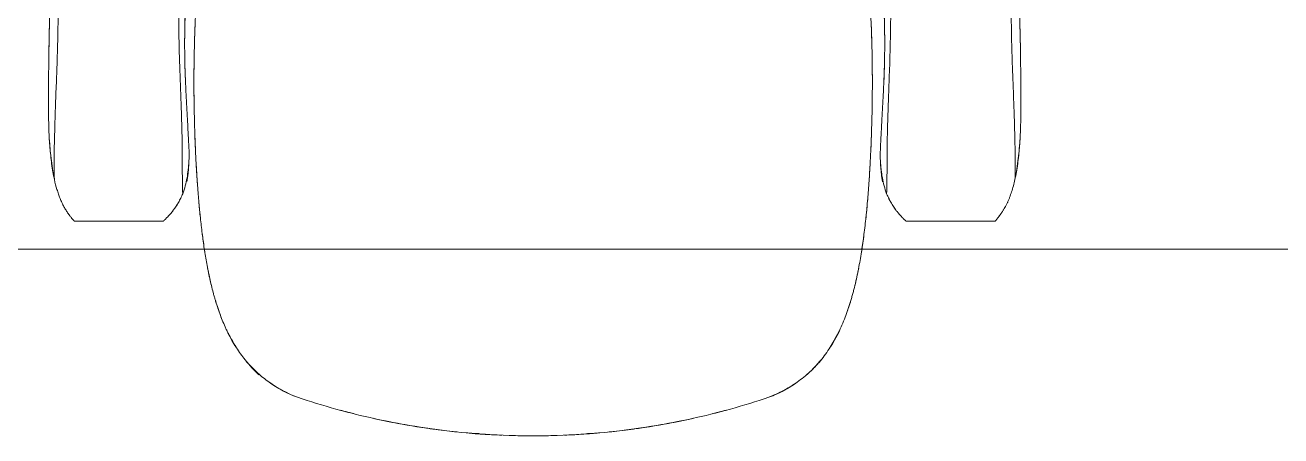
# Model space of a CAD drawing. Header units: inches. Extents: x -1106 to 1409, y -1111 to 918.
# Drawn here: x 270.24 to 304.23, y 509.27 to 520.39 of the extents above; entities that cross this region are included whole.
import ezdxf

# ---------------------------------------------------------------- set-up
doc = ezdxf.new("R2010")
doc.units = ezdxf.units.IN
doc.header["$MEASUREMENT"] = 0
doc.layers.add('A-GENM', color=13, linetype='Continuous', lineweight=9)
doc.layers.add('I-FURN', color=30, linetype='Continuous', lineweight=9)

# ---------------------------------------------------------------- blocks, each defined once
blk = doc.blocks.new('Generic Model Adjustable Table - Default-2830939-7TH FLOOR TELECOM UNDERFLOOR ROUTING PLAN')
at = {"layer": 'A-GENM', "color": 53}
blk.add_line((35.5, -12), (-35.5, -12), dxfattribs=at)
blk = doc.blocks.new('HermanMiller_Seating_Aeron_WorkChair - Aeron Work Chair-V79-7TH FLOOR TELECOM UNDERFLOOR ROUTING PLAN')
at = {"layer": 'I-FURN'}
for p, q in [((-12.462, -5.491), (-10.051, -5.491)), ((10.049, -5.491), (12.461, -5.491)), ((-1.605, -11.245), (-1.515, -11.245)), ((1.433, -11.245), (1.522, -11.245))]:
    blk.add_line(p, q, dxfattribs=at)
for points, knots in [([(-9.538, 3.879), (-9.556, 3.651), (-9.587, 3.194), (-9.607, 2.625), (-9.618, 2.178), (-9.623, 1.846), (-9.628, 1.525), (-9.631, 1.204), (-9.635, 0.878), (-9.638, 0.44), (-9.637, -0.123), (-9.627, -0.67), (-9.615, -1.111), (-9.603, -1.442), (-9.591, -1.781), (-9.578, -2.118), (-9.567, -2.453), (-9.558, -2.73), (-9.552, -2.952), (-9.547, -3.12), (-9.543, -3.284), (-9.54, -3.445), (-9.539, -3.607), (-9.539, -3.776), (-9.54, -3.946), (-9.539, -4.169), (-9.535, -4.44), (-9.53, -4.648), (-9.527, -4.75)], [0, 0, 0, 0, 0.076923, 0.153846, 0.192308, 0.230769, 0.269231, 0.307692, 0.346154, 0.384615, 0.461538, 0.538462, 0.576923, 0.615385, 0.653846, 0.692308, 0.730769, 0.769231, 0.788462, 0.807692, 0.826923, 0.846154, 0.865385, 0.884615, 0.903846, 0.923077, 0.961538, 1, 1, 1, 1]), ([(-9.527, -4.75), (-9.501, -4.681), (-9.455, -4.539), (-9.408, -4.323), (-9.382, -4.143), (-9.37, -4.019), (-9.364, -3.948), (-9.36, -3.895), (-9.357, -3.842), (-9.355, -3.77), (-9.354, -3.643), (-9.36, -3.46), (-9.371, -3.281), (-9.378, -3.158), (-9.382, -3.088), (-9.384, -3.036), (-9.386, -2.984), (-9.389, -2.913), (-9.396, -2.788), (-9.406, -2.605), (-9.419, -2.384), (-9.43, -2.165), (-9.441, -1.949), (-9.455, -1.659), (-9.469, -1.298), (-9.475, -0.874), (-9.475, -0.452), (-9.468, -0.097), (-9.46, 0.186), (-9.455, 0.397), (-9.449, 0.603), (-9.442, 0.804), (-9.435, 1.007), (-9.429, 1.216), (-9.422, 1.437), (-9.415, 1.665), (-9.41, 1.857), (-9.407, 2.01), (-9.406, 2.123), (-9.406, 2.235), (-9.405, 2.383), (-9.406, 2.566), (-9.41, 2.784), (-9.42, 3.003), (-9.438, 3.225), (-9.471, 3.518), (-9.507, 3.736), (-9.538, 3.879)], [0, 0, 0, 0, 0.025, 0.05, 0.075, 0.0875, 0.09375, 0.1, 0.10625, 0.1125, 0.125, 0.15, 0.175, 0.1875, 0.19375, 0.2, 0.20625, 0.2125, 0.225, 0.25, 0.275, 0.3, 0.325, 0.35, 0.4, 0.45, 0.5, 0.55, 0.575, 0.6, 0.625, 0.65, 0.675, 0.7, 0.725, 0.75, 0.775, 0.7875, 0.8, 0.8125, 0.825, 0.85, 0.875, 0.9, 0.925, 0.95, 1, 1, 1, 1]), ([(9.538, 3.879), (9.508, 3.736), (9.471, 3.52), (9.439, 3.229), (9.421, 3.01), (9.41, 2.793), (9.406, 2.577), (9.405, 2.396), (9.406, 2.25), (9.406, 2.14), (9.407, 2.029), (9.409, 1.88), (9.414, 1.694), (9.421, 1.47), (9.428, 1.249), (9.434, 1.029), (9.444, 0.738), (9.455, 0.378), (9.467, -0.028), (9.475, -0.436), (9.475, -0.879), (9.469, -1.318), (9.455, -1.67), (9.441, -1.952), (9.431, -2.163), (9.419, -2.379), (9.406, -2.598), (9.396, -2.778), (9.39, -2.903), (9.387, -2.973), (9.384, -3.025), (9.382, -3.077), (9.378, -3.147), (9.371, -3.271), (9.36, -3.452), (9.354, -3.636), (9.355, -3.765), (9.357, -3.837), (9.36, -3.89), (9.364, -3.944), (9.369, -4.015), (9.382, -4.14), (9.408, -4.321), (9.455, -4.538), (9.501, -4.68), (9.527, -4.75)], [0, 0, 0, 0, 0.05, 0.075, 0.1, 0.125, 0.15, 0.175, 0.1875, 0.2, 0.2125, 0.225, 0.25, 0.275, 0.3, 0.325, 0.35, 0.4, 0.45, 0.5, 0.55, 0.6, 0.65, 0.675, 0.7, 0.725, 0.75, 0.775, 0.7875, 0.79375, 0.8, 0.80625, 0.8125, 0.825, 0.85, 0.875, 0.8875, 0.89375, 0.9, 0.90625, 0.9125, 0.925, 0.95, 0.975, 1, 1, 1, 1]), ([(9.527, -4.75), (9.53, -4.64), (9.533, -4.47), (9.537, -4.236), (9.539, -4.058), (9.54, -3.875), (9.54, -3.689), (9.541, -3.507), (9.542, -3.333), (9.546, -3.162), (9.551, -2.984), (9.556, -2.801), (9.561, -2.62), (9.567, -2.441), (9.576, -2.199), (9.591, -1.776), (9.609, -1.302), (9.623, -0.818), (9.631, -0.455), (9.636, -0.106), (9.638, 0.244), (9.637, 0.592), (9.634, 0.943), (9.631, 1.318), (9.625, 1.697), (9.62, 2.072), (9.611, 2.447), (9.601, 2.804), (9.586, 3.158), (9.565, 3.519), (9.548, 3.759), (9.538, 3.879)], [0, 0, 0, 0, 0.041667, 0.0625, 0.083333, 0.104167, 0.125, 0.145833, 0.166667, 0.1875, 0.208333, 0.229167, 0.25, 0.270833, 0.291667, 0.333333, 0.416667, 0.458333, 0.5, 0.541667, 0.583333, 0.625, 0.666667, 0.708333, 0.75, 0.791667, 0.833333, 0.875, 0.916667, 0.958333, 1, 1, 1, 1]), ([(-8.746, 3.343), (-8.763, 3.281), (-8.799, 3.146), (-8.85, 2.936), (-8.898, 2.714), (-8.954, 2.407), (-9.014, 2.012), (-9.071, 1.547), (-9.131, 0.918), (-9.175, 0.24), (-9.199, -0.314), (-9.208, -0.629), (-9.216, -0.949), (-9.222, -1.358), (-9.224, -1.851), (-9.219, -2.344), (-9.209, -2.836), (-9.196, -3.234), (-9.183, -3.551), (-9.171, -3.792), (-9.158, -4.038), (-9.143, -4.283), (-9.126, -4.528), (-9.102, -4.836), (-9.071, -5.197), (-9.027, -5.612), (-8.974, -6.034), (-8.924, -6.377), (-8.877, -6.641), (-8.825, -6.903), (-8.769, -7.17), (-8.712, -7.397), (-8.676, -7.523), (-8.638, -7.647), (-8.589, -7.803), (-8.505, -8.052), (-8.421, -8.269), (-8.336, -8.446), (-8.278, -8.564), (-8.169, -8.767), (-7.995, -9.049), (-7.748, -9.365), (-7.464, -9.644), (-7.044, -9.973), (-6.682, -10.163), (-6.42, -10.261)], [0.1856373, 0.1856373, 0.1856373, 0.1856373, 0.1973684, 0.2105263, 0.2236842, 0.2368421, 0.2631579, 0.2894737, 0.3157895, 0.3684211, 0.3947368, 0.4078947, 0.4210526, 0.4473684, 0.4736842, 0.5, 0.5263158, 0.5526316, 0.5657895, 0.5789474, 0.5921053, 0.6052632, 0.6184211, 0.6315789, 0.6546053, 0.6776316, 0.7006579, 0.7236842, 0.7351974, 0.7467105, 0.7697368, 0.78125, 0.7870066, 0.7927632, 0.8042763, 0.8157895, 0.8388158, 0.8445724, 0.8503289, 0.8618421, 0.8848684, 0.9078947, 0.9309211, 0.9539474, 1, 1, 1, 1]), ([(6.337, -10.261), (6.637, -10.149), (7.044, -9.924), (7.508, -9.531), (7.814, -9.19), (8.025, -8.873), (8.172, -8.61), (8.273, -8.409), (8.364, -8.202), (8.444, -7.99), (8.515, -7.776), (8.571, -7.599), (8.612, -7.456), (8.651, -7.309), (8.696, -7.122), (8.744, -6.894), (8.788, -6.669), (8.829, -6.444), (8.878, -6.133), (8.92, -5.812), (8.957, -5.494), (8.981, -5.256), (9.004, -5.017), (9.024, -4.774), (9.043, -4.528), (9.06, -4.283), (9.075, -4.038), (9.088, -3.792), (9.1, -3.551), (9.113, -3.234), (9.126, -2.836), (9.137, -2.344), (9.141, -1.851), (9.14, -1.358), (9.132, -0.867), (9.119, -0.393), (9.099, 0.081), (9.07, 0.579), (9.033, 1.075), (8.988, 1.547), (8.931, 2.012), (8.871, 2.407), (8.815, 2.714), (8.767, 2.936), (8.716, 3.146), (8.681, 3.281), (8.663, 3.343)], [0, 0, 0, 0, 0.0526316, 0.0789474, 0.1052632, 0.1315789, 0.1447368, 0.1578947, 0.1710526, 0.1842105, 0.1973684, 0.2105263, 0.2171053, 0.2236842, 0.2368421, 0.25, 0.2631579, 0.2763158, 0.2894737, 0.3157895, 0.3289474, 0.3421053, 0.3552632, 0.3684211, 0.3815789, 0.3947368, 0.4078947, 0.4210526, 0.4342105, 0.4473684, 0.4736842, 0.5, 0.5263158, 0.5526316, 0.5789474, 0.6052632, 0.6315789, 0.6578947, 0.6842105, 0.7105263, 0.7368421, 0.7631579, 0.7763158, 0.7894737, 0.8026316, 0.8143627, 0.8143627, 0.8143627, 0.8143627]), ([(-12.921, 2.196), (-12.953, 2.017), (-13.007, 1.655), (-13.066, 1.103), (-13.105, 0.556), (-13.131, 0.008), (-13.144, -0.541), (-13.15, -0.997), (-13.155, -1.371), (-13.159, -1.655), (-13.161, -1.936), (-13.16, -2.208), (-13.159, -2.48), (-13.157, -2.755), (-13.152, -3.023), (-13.139, -3.274), (-13.118, -3.519), (-13.09, -3.784), (-13.052, -4.065), (-13.019, -4.265), (-13.001, -4.368)], [0, 0, 0, 0, 0.083333, 0.166667, 0.25, 0.333333, 0.416667, 0.5, 0.541667, 0.583333, 0.625, 0.666667, 0.708333, 0.75, 0.791667, 0.833333, 0.875, 0.916667, 0.958333, 1, 1, 1, 1]), ([(-13.001, -4.368), (-13.003, -4.259), (-13.007, -4.042), (-13.007, -3.714), (-13.002, -3.381), (-12.994, -3.116), (-12.988, -2.903), (-12.984, -2.738), (-12.978, -2.573), (-12.971, -2.354), (-12.961, -2.078), (-12.948, -1.747), (-12.935, -1.416), (-12.923, -1.086), (-12.914, -0.777), (-12.906, -0.47), (-12.902, -0.156), (-12.899, 0.161), (-12.899, 0.491), (-12.901, 0.772), (-12.903, 1.006), (-12.905, 1.187), (-12.908, 1.368), (-12.911, 1.602), (-12.915, 1.881), (-12.919, 2.093), (-12.921, 2.196)], [0, 0, 0, 0, 0.05, 0.1, 0.15, 0.2, 0.225, 0.25, 0.275, 0.3, 0.35, 0.4, 0.45, 0.5, 0.55, 0.6, 0.65, 0.7, 0.75, 0.8, 0.825, 0.85, 0.875, 0.9, 0.95, 1, 1, 1, 1]), ([(12.921, 2.196), (12.917, 1.985), (12.912, 1.674), (12.906, 1.282), (12.903, 0.992), (12.9, 0.701), (12.899, 0.313), (12.901, -0.186), (12.913, -0.784), (12.933, -1.38), (12.953, -1.874), (12.968, -2.275), (12.978, -2.55), (12.986, -2.803), (12.992, -3.035), (12.998, -3.25), (13.003, -3.471), (13.006, -3.7), (13.007, -4), (13.004, -4.222), (13.001, -4.368)], [0, 0, 0, 0, 0.090909, 0.136364, 0.181818, 0.227273, 0.272727, 0.363636, 0.454545, 0.545455, 0.636364, 0.681818, 0.727273, 0.761364, 0.795455, 0.829545, 0.863636, 0.897727, 0.931818, 1, 1, 1, 1]), ([(13.001, -4.368), (13.019, -4.267), (13.052, -4.071), (13.09, -3.791), (13.118, -3.525), (13.139, -3.278), (13.152, -3.022), (13.157, -2.744), (13.159, -2.46), (13.16, -2.183), (13.161, -1.912), (13.158, -1.542), (13.151, -1.079), (13.145, -0.567), (13.133, -0.055), (13.107, 0.511), (13.068, 1.086), (13.008, 1.647), (12.953, 2.016), (12.921, 2.196)], [0, 0, 0, 0, 0.041667, 0.083333, 0.125, 0.166667, 0.208333, 0.25, 0.291667, 0.333333, 0.375, 0.416667, 0.5, 0.583333, 0.666667, 0.75, 0.833333, 0.916667, 1, 1, 1, 1]), ([(-9.462, 0.114), (-9.463, 0.065), (-9.466, -0.076), (-9.471, -0.311), (-9.474, -0.52), (-9.475, -0.636), (-9.475, -0.661)], [0.45706191, 0.45706191, 0.45706191, 0.45706191, 0.47222222, 0.5, 0.52777778, 0.53525144, 0.53525144, 0.53525144, 0.53525144]), ([(9.475, -0.662), (9.475, -0.546), (9.472, -0.336), (9.466, -0.072), (9.463, 0.073), (9.462, 0.126)], [0.46461002, 0.46461002, 0.46461002, 0.46461002, 0.5, 0.52777778, 0.54415199, 0.54415199, 0.54415199, 0.54415199]), ([(-13.151, -1.09), (-13.151, -1.038), (-13.149, -0.829), (-13.144, -0.546), (-13.138, -0.315), (-13.136, -0.241)], [0.43330374, 0.43330374, 0.43330374, 0.43330374, 0.45, 0.5, 0.52389286, 0.52389286, 0.52389286, 0.52389286]), ([(-9.209, -0.679), (-9.207, -0.607), (-9.202, -0.445), (-9.197, -0.283), (-9.193, -0.192)], [0.58829582, 0.58829582, 0.58829582, 0.58829582, 0.6, 0.61472524, 0.61472524, 0.61472524, 0.61472524]), ([(-9.193, -0.195), (-9.197, -0.286), (-9.203, -0.448), (-9.207, -0.611), (-9.209, -0.682)], [-0.61486526, -0.61486526, -0.61486526, -0.61486526, -0.6, -0.58844334, -0.58844334, -0.58844334, -0.58844334]), ([(9.11, -0.192), (9.114, -0.283), (9.12, -0.445), (9.124, -0.607), (9.126, -0.679)], [0.38527476, 0.38527476, 0.38527476, 0.38527476, 0.4, 0.41170418, 0.41170418, 0.41170418, 0.41170418]), ([(9.126, -0.682), (9.125, -0.611), (9.12, -0.448), (9.114, -0.286), (9.11, -0.195)], [-0.41155666, -0.41155666, -0.41155666, -0.41155666, -0.4, -0.38513474, -0.38513474, -0.38513474, -0.38513474]), ([(13.137, -0.279), (13.139, -0.341), (13.142, -0.481), (13.147, -0.699), (13.149, -0.906), (13.151, -1.035), (13.151, -1.085)], [0.4802076, 0.4802076, 0.4802076, 0.4802076, 0.5, 0.525, 0.55, 0.56618384, 0.56618384, 0.56618384, 0.56618384]), ([(-9.472, -1.057), (-9.472, -1.079), (-9.47, -1.189), (-9.464, -1.384), (-9.457, -1.585), (-9.452, -1.702), (-9.451, -1.731)], [0.57619998, 0.57619998, 0.57619998, 0.57619998, 0.58333333, 0.61111111, 0.63888889, 0.64837657, 0.64837657, 0.64837657, 0.64837657]), ([(-9.223, -1.633), (-9.223, -1.551), (-9.222, -1.38), (-9.22, -1.21), (-9.219, -1.121)], [0.53696938, 0.53696938, 0.53696938, 0.53696938, 0.55, 0.56440853, 0.56440853, 0.56440853, 0.56440853]), ([(-9.219, -1.123), (-9.22, -1.213), (-9.222, -1.383), (-9.223, -1.554), (-9.223, -1.635)], [-0.56457316, -0.56457316, -0.56457316, -0.56457316, -0.55, -0.53710206, -0.53710206, -0.53710206, -0.53710206]), ([(9.136, -1.121), (9.137, -1.21), (9.139, -1.38), (9.14, -1.551), (9.14, -1.633)], [0.43559147, 0.43559147, 0.43559147, 0.43559147, 0.45, 0.46303062, 0.46303062, 0.46303062, 0.46303062]), ([(9.14, -1.635), (9.14, -1.554), (9.139, -1.383), (9.137, -1.213), (9.136, -1.123)], [-0.46289794, -0.46289794, -0.46289794, -0.46289794, -0.45, -0.43542684, -0.43542684, -0.43542684, -0.43542684]), ([(9.451, -1.739), (9.452, -1.706), (9.457, -1.588), (9.465, -1.366), (9.47, -1.175), (9.472, -1.069)], [0.35086053, 0.35086053, 0.35086053, 0.35086053, 0.36111111, 0.38888889, 0.42246276, 0.42246276, 0.42246276, 0.42246276]), ([(-13.156, -2.751), (-13.156, -2.697), (-13.158, -2.56), (-13.16, -2.378), (-13.161, -2.253), (-13.161, -2.207)], [0.25835943, 0.25835943, 0.25835943, 0.25835943, 0.275, 0.3, 0.3145715, 0.3145715, 0.3145715, 0.3145715]), ([(-9.214, -2.595), (-9.216, -2.506), (-9.219, -2.336), (-9.221, -2.164), (-9.222, -2.082)], [0.48569268, 0.48569268, 0.48569268, 0.48569268, 0.5, 0.5130789, 0.5130789, 0.5130789, 0.5130789]), ([(-9.222, -2.084), (-9.221, -2.167), (-9.219, -2.338), (-9.216, -2.509), (-9.214, -2.597)], [-0.51322238, -0.51322238, -0.51322238, -0.51322238, -0.5, -0.48582772, -0.48582772, -0.48582772, -0.48582772]), ([(9.139, -2.082), (9.138, -2.164), (9.136, -2.336), (9.133, -2.506), (9.131, -2.595)], [0.4869211, 0.4869211, 0.4869211, 0.4869211, 0.5, 0.51430732, 0.51430732, 0.51430732, 0.51430732]), ([(9.131, -2.597), (9.133, -2.509), (9.136, -2.338), (9.138, -2.167), (9.139, -2.084)], [-0.51417228, -0.51417228, -0.51417228, -0.51417228, -0.5, -0.48677762, -0.48677762, -0.48677762, -0.48677762]), ([(13.161, -2.183), (13.161, -2.237), (13.16, -2.37), (13.158, -2.556), (13.157, -2.69), (13.156, -2.741)], [0.68289494, 0.68289494, 0.68289494, 0.68289494, 0.7, 0.725, 0.74056109, 0.74056109, 0.74056109, 0.74056109]), ([(-9.184, -3.532), (-9.188, -3.441), (-9.194, -3.277), (-9.2, -3.112), (-9.202, -3.039)], [0.43512123, 0.43512123, 0.43512123, 0.43512123, 0.45, 0.4618097, 0.4618097, 0.4618097, 0.4618097]), ([(-9.202, -3.041), (-9.2, -3.115), (-9.194, -3.28), (-9.187, -3.444), (-9.183, -3.534)], [-0.4619386, -0.4619386, -0.4619386, -0.4619386, -0.45, -0.43523915, -0.43523915, -0.43523915, -0.43523915]), ([(9.119, -3.039), (9.117, -3.112), (9.111, -3.277), (9.105, -3.441), (9.101, -3.532)], [0.5381903, 0.5381903, 0.5381903, 0.5381903, 0.55, 0.56487877, 0.56487877, 0.56487877, 0.56487877]), ([(9.101, -3.534), (9.105, -3.444), (9.111, -3.28), (9.117, -3.115), (9.119, -3.041)], [-0.56476085, -0.56476085, -0.56476085, -0.56476085, -0.55, -0.5380614, -0.5380614, -0.5380614, -0.5380614]), ([(-13.022, -4.271), (-13.029, -4.236), (-13.048, -4.128), (-13.076, -3.941), (-13.102, -3.716), (-13.119, -3.538), (-13.13, -3.398), (-13.135, -3.329), (-13.137, -3.294)], [0.0878381, 0.0878381, 0.0878381, 0.0878381, 0.1, 0.125, 0.15, 0.175, 0.1875, 0.2, 0.2, 0.2, 0.2]), ([(13.137, -3.294), (13.135, -3.329), (13.13, -3.398), (13.119, -3.538), (13.102, -3.716), (13.076, -3.941), (13.049, -4.129), (13.029, -4.236), (13.022, -4.271)], [0.8, 0.8, 0.8, 0.8, 0.8125, 0.825, 0.85, 0.875, 0.9, 0.9121483, 0.9121483, 0.9121483, 0.9121483]), ([(-9.363, -3.944), (-9.364, -3.972), (-9.366, -4.011), (-9.37, -4.058), (-9.373, -4.099), (-9.379, -4.17), (-9.391, -4.271), (-9.404, -4.361), (-9.413, -4.41), (-9.415, -4.42)], [0.87975748, 0.87975748, 0.87975748, 0.87975748, 0.88888889, 0.89236111, 0.89583333, 0.90277778, 0.91666667, 0.93055556, 0.93445074, 0.93445074, 0.93445074, 0.93445074]), ([(-9.129, -4.484), (-9.131, -4.458), (-9.138, -4.356), (-9.149, -4.183), (-9.158, -4.036), (-9.162, -3.966)], [0.38322576, 0.38322576, 0.38322576, 0.38322576, 0.3875, 0.4, 0.41139347, 0.41139347, 0.41139347, 0.41139347]), ([(-9.162, -3.969), (-9.158, -4.039), (-9.149, -4.186), (-9.138, -4.359), (-9.131, -4.461), (-9.129, -4.486)], [-0.41152724, -0.41152724, -0.41152724, -0.41152724, -0.4, -0.3875, -0.38334631, -0.38334631, -0.38334631, -0.38334631]), ([(9.079, -3.966), (9.075, -4.036), (9.066, -4.183), (9.055, -4.356), (9.048, -4.458), (9.046, -4.484)], [0.58860653, 0.58860653, 0.58860653, 0.58860653, 0.6, 0.6125, 0.61677424, 0.61677424, 0.61677424, 0.61677424]), ([(9.046, -4.486), (9.048, -4.461), (9.055, -4.359), (9.066, -4.186), (9.075, -4.039), (9.079, -3.968)], [-0.61665369, -0.61665369, -0.61665369, -0.61665369, -0.6125, -0.6, -0.58847276, -0.58847276, -0.58847276, -0.58847276]), ([(9.416, -4.426), (9.413, -4.414), (9.404, -4.363), (9.391, -4.271), (9.379, -4.17), (9.372, -4.089), (9.367, -4.027), (9.364, -3.978), (9.363, -3.949), (9.363, -3.941)], [0.0648224, 0.0648224, 0.0648224, 0.0648224, 0.06944444, 0.08333333, 0.09722222, 0.10416667, 0.11111111, 0.11805556, 0.12056009, 0.12056009, 0.12056009, 0.12056009]), ([(-13.001, -4.368), (-12.979, -4.462), (-12.944, -4.597), (-12.891, -4.758), (-12.848, -4.874), (-12.805, -4.973), (-12.768, -5.047), (-12.741, -5.101), (-12.714, -5.151), (-12.685, -5.199), (-12.656, -5.244), (-12.633, -5.279), (-12.615, -5.306), (-12.595, -5.332), (-12.572, -5.363), (-12.549, -5.39), (-12.533, -5.41), (-12.522, -5.424), (-12.512, -5.437), (-12.498, -5.453), (-12.483, -5.469), (-12.469, -5.483), (-12.462, -5.49), (-12.461, -5.491), (-12.462, -5.491)], [0, 0, 0, 0, 0.1, 0.15, 0.2, 0.25, 0.275, 0.3, 0.325, 0.35, 0.375, 0.4, 0.4125, 0.425, 0.45, 0.475, 0.4875, 0.5, 0.5125, 0.525, 0.55, 0.575, 0.6, 0.6178405, 0.6178405, 0.6178405, 0.6178405]), ([(12.461, -5.491), (12.46, -5.492), (12.463, -5.49), (12.477, -5.477), (12.494, -5.459), (12.508, -5.442), (12.516, -5.432), (12.522, -5.424), (12.529, -5.415), (12.538, -5.403), (12.556, -5.38), (12.585, -5.344), (12.616, -5.304), (12.641, -5.269), (12.658, -5.242), (12.675, -5.213), (12.699, -5.174), (12.728, -5.124), (12.763, -5.06), (12.796, -4.992), (12.827, -4.922), (12.866, -4.826), (12.93, -4.649), (12.975, -4.482), (13.001, -4.368)], [0.375, 0.375, 0.375, 0.375, 0.40625, 0.4375, 0.46875, 0.484375, 0.4921875, 0.5, 0.5078125, 0.515625, 0.53125, 0.5625, 0.59375, 0.609375, 0.625, 0.640625, 0.65625, 0.6875, 0.71875, 0.75, 0.78125, 0.8125, 0.875, 1, 1, 1, 1]), ([(-10.049, -5.488), (-10.051, -5.49), (-10.052, -5.492), (-10.046, -5.488), (-10.037, -5.479), (-10.027, -5.469), (-10.019, -5.46), (-10.009, -5.45), (-9.994, -5.435), (-9.971, -5.413), (-9.946, -5.388), (-9.925, -5.366), (-9.909, -5.349), (-9.894, -5.331), (-9.872, -5.306), (-9.843, -5.272), (-9.813, -5.237), (-9.79, -5.207), (-9.773, -5.184), (-9.756, -5.161), (-9.734, -5.129), (-9.706, -5.088), (-9.672, -5.037), (-9.63, -4.966), (-9.581, -4.871), (-9.545, -4.791), (-9.527, -4.75)], [0.4444444, 0.4444444, 0.4444444, 0.4444444, 0.4722222, 0.5, 0.5277778, 0.5416667, 0.5555556, 0.5694444, 0.5833333, 0.6111111, 0.6388889, 0.6527778, 0.6666667, 0.6805556, 0.6944444, 0.7222222, 0.75, 0.7638889, 0.7777778, 0.7916667, 0.8055556, 0.8333333, 0.8611111, 0.8888889, 0.9444444, 1, 1, 1, 1]), ([(9.527, -4.75), (9.547, -4.796), (9.578, -4.863), (9.622, -4.948), (9.656, -5.01), (9.693, -5.069), (9.731, -5.125), (9.763, -5.17), (9.789, -5.205), (9.808, -5.23), (9.827, -5.254), (9.853, -5.285), (9.886, -5.322), (9.917, -5.356), (9.937, -5.377), (9.948, -5.389), (9.956, -5.398), (9.963, -5.406), (9.973, -5.417), (9.991, -5.435), (10.014, -5.457), (10.036, -5.476), (10.049, -5.488), (10.05, -5.491), (10.049, -5.491)], [0, 0, 0, 0, 0.0625, 0.09375, 0.125, 0.15625, 0.1875, 0.21875, 0.234375, 0.25, 0.265625, 0.28125, 0.3125, 0.34375, 0.359375, 0.3671875, 0.375, 0.3828125, 0.390625, 0.40625, 0.4375, 0.46875, 0.5, 0.5309446, 0.5309446, 0.5309446, 0.5309446]), ([(-9.671, -5.034), (-9.675, -5.04), (-9.684, -5.054), (-9.699, -5.078), (-9.715, -5.103), (-9.729, -5.122), (-9.736, -5.133), (-9.738, -5.135)], [0.08772823, 0.08772823, 0.08772823, 0.08772823, 0.09722222, 0.11111111, 0.125, 0.13888889, 0.14305126, 0.14305126, 0.14305126, 0.14305126]), ([(-9.048, -5.409), (-9.059, -5.304), (-9.075, -5.139), (-9.09, -4.973), (-9.095, -4.913)], [0.33299353, 0.33299353, 0.33299353, 0.33299353, 0.35, 0.35977102, 0.35977102, 0.35977102, 0.35977102]), ([(-9.095, -4.915), (-9.09, -4.976), (-9.075, -5.141), (-9.059, -5.307), (-9.048, -5.411)], [-0.35989135, -0.35989135, -0.35989135, -0.35989135, -0.35, -0.33309069, -0.33309069, -0.33309069, -0.33309069]), ([(9.012, -4.913), (9.007, -4.973), (8.992, -5.139), (8.976, -5.304), (8.965, -5.409)], [0.64022898, 0.64022898, 0.64022898, 0.64022898, 0.65, 0.66700647, 0.66700647, 0.66700647, 0.66700647]), ([(8.965, -5.411), (8.976, -5.307), (8.992, -5.141), (9.007, -4.976), (9.012, -4.915)], [-0.66690931, -0.66690931, -0.66690931, -0.66690931, -0.65, -0.64010865, -0.64010865, -0.64010865, -0.64010865]), ([(9.618, -4.941), (9.615, -4.935), (9.6, -4.909), (9.586, -4.881), (9.576, -4.859)], [0.95938911, 0.95938911, 0.95938911, 0.95938911, 0.96875, 1, 1, 1, 1]), ([(9.764, -5.172), (9.76, -5.167), (9.749, -5.153), (9.733, -5.129), (9.714, -5.1), (9.699, -5.076), (9.69, -5.062), (9.687, -5.058)], [0.83488069, 0.83488069, 0.83488069, 0.83488069, 0.84375, 0.859375, 0.875, 0.890625, 0.89792804, 0.89792804, 0.89792804, 0.89792804]), ([(9.927, -5.37), (9.922, -5.364), (9.91, -5.352), (9.894, -5.335), (9.882, -5.319), (9.875, -5.311), (9.872, -5.307)], [0.70539738, 0.70539738, 0.70539738, 0.70539738, 0.71875, 0.734375, 0.7421875, 0.75, 0.75, 0.75, 0.75]), ([(12.586, -5.342), (12.581, -5.348), (12.57, -5.361), (12.558, -5.378), (12.547, -5.392), (12.543, -5.399), (12.54, -5.402)], [0.20693773, 0.20693773, 0.20693773, 0.20693773, 0.21875, 0.234375, 0.2421875, 0.25, 0.25, 0.25, 0.25]), ([(12.729, -5.116), (12.725, -5.122), (12.717, -5.139), (12.702, -5.167), (12.69, -5.189), (12.685, -5.199)], [0.08491598, 0.08491598, 0.08491598, 0.08491598, 0.09375, 0.109375, 0.125, 0.125, 0.125, 0.125]), ([(-8.926, -6.346), (-8.932, -6.309), (-8.949, -6.196), (-8.973, -6.033), (-8.99, -5.906), (-8.997, -5.855)], [0.28132222, 0.28132222, 0.28132222, 0.28132222, 0.2875, 0.3, 0.30857512, 0.30857512, 0.30857512, 0.30857512]), ([(-8.996, -5.856), (-8.99, -5.909), (-8.973, -6.035), (-8.949, -6.199), (-8.932, -6.311), (-8.926, -6.347)], [-0.30868292, -0.30868292, -0.30868292, -0.30868292, -0.3, -0.2875, -0.28140326, -0.28140326, -0.28140326, -0.28140326]), ([(8.843, -6.347), (8.849, -6.311), (8.866, -6.199), (8.89, -6.035), (8.907, -5.909), (8.914, -5.856)], [-0.71859674, -0.71859674, -0.71859674, -0.71859674, -0.7125, -0.7, -0.69131708, -0.69131708, -0.69131708, -0.69131708]), ([(8.914, -5.855), (8.907, -5.906), (8.885, -6.07), (8.861, -6.234), (8.844, -6.346)], [0.69142488, 0.69142488, 0.69142488, 0.69142488, 0.7, 0.71867778, 0.71867778, 0.71867778, 0.71867778]), ([(-8.749, -7.24), (-8.76, -7.194), (-8.787, -7.078), (-8.821, -6.923), (-8.844, -6.811), (-8.852, -6.77)], [0.22951691, 0.22951691, 0.22951691, 0.22951691, 0.2375, 0.25, 0.25723779, 0.25723779, 0.25723779, 0.25723779]), ([(-8.852, -6.771), (-8.844, -6.813), (-8.821, -6.925), (-8.786, -7.08), (-8.759, -7.196), (-8.749, -7.241)], [-0.25732971, -0.25732971, -0.25732971, -0.25732971, -0.25, -0.2375, -0.22957901, -0.22957901, -0.22957901, -0.22957901]), ([(8.77, -6.77), (8.765, -6.794), (8.755, -6.844), (8.739, -6.919), (8.71, -7.052), (8.685, -7.159), (8.666, -7.24)], [0.74276221, 0.74276221, 0.74276221, 0.74276221, 0.746875, 0.7515625, 0.75625, 0.77048309, 0.77048309, 0.77048309, 0.77048309]), ([(8.666, -7.241), (8.676, -7.196), (8.703, -7.08), (8.738, -6.925), (8.761, -6.813), (8.769, -6.771)], [-0.77042099, -0.77042099, -0.77042099, -0.77042099, -0.7625, -0.75, -0.74267029, -0.74267029, -0.74267029, -0.74267029]), ([(-8.487, -8.091), (-8.507, -8.039), (-8.55, -7.919), (-8.601, -7.769), (-8.633, -7.669), (-8.643, -7.637)], [0.17773998, 0.17773998, 0.17773998, 0.17773998, 0.1875, 0.2, 0.20587946, 0.20587946, 0.20587946, 0.20587946]), ([(-8.643, -7.638), (-8.633, -7.67), (-8.612, -7.736), (-8.579, -7.835), (-8.538, -7.954), (-8.506, -8.04), (-8.487, -8.091)], [-0.205952, -0.205952, -0.205952, -0.205952, -0.2, -0.19375, -0.1875, -0.17780814, -0.17780814, -0.17780814, -0.17780814]), ([(8.56, -7.637), (8.553, -7.661), (8.538, -7.71), (8.505, -7.808), (8.461, -7.936), (8.424, -8.039), (8.404, -8.091)], [0.79412054, 0.79412054, 0.79412054, 0.79412054, 0.7984375, 0.803125, 0.8125, 0.82226002, 0.82226002, 0.82226002, 0.82226002]), ([(8.404, -8.091), (8.424, -8.04), (8.455, -7.954), (8.496, -7.835), (8.529, -7.736), (8.55, -7.67), (8.56, -7.638)], [-0.82219186, -0.82219186, -0.82219186, -0.82219186, -0.8125, -0.80625, -0.8, -0.794048, -0.794048, -0.794048, -0.794048]), ([(-8.079, -8.911), (-8.08, -8.909), (-8.121, -8.846), (-8.196, -8.72), (-8.276, -8.571), (-8.319, -8.483), (-8.33, -8.46)], [0.12448722, 0.12448722, 0.12448722, 0.12448722, 0.125, 0.1375, 0.15, 0.15444961, 0.15444961, 0.15444961, 0.15444961]), ([(-8.33, -8.461), (-8.319, -8.484), (-8.276, -8.572), (-8.195, -8.721), (-8.12, -8.847), (-8.08, -8.91), (-8.078, -8.912)], [-0.1545076, -0.1545076, -0.1545076, -0.1545076, -0.15, -0.1375, -0.125, -0.12455198, -0.12455198, -0.12455198, -0.12455198]), ([(8.247, -8.46), (8.236, -8.483), (8.177, -8.603), (8.094, -8.754), (8.017, -8.878), (7.996, -8.911)], [0.84555039, 0.84555039, 0.84555039, 0.84555039, 0.85, 0.86875, 0.87551278, 0.87551278, 0.87551278, 0.87551278]), ([(7.996, -8.912), (7.997, -8.91), (8.037, -8.847), (8.112, -8.721), (8.193, -8.572), (8.236, -8.484), (8.247, -8.461)], [-0.87544802, -0.87544802, -0.87544802, -0.87544802, -0.875, -0.8625, -0.85, -0.8454924, -0.8454924, -0.8454924, -0.8454924]), ([(-7.457, -9.641), (-7.483, -9.618), (-7.616, -9.497), (-7.74, -9.366), (-7.831, -9.254)], [0.06892355, 0.06892355, 0.06892355, 0.06892355, 0.075, 0.1, 0.1, 0.1, 0.1]), ([(7.748, -9.254), (7.725, -9.282), (7.632, -9.392), (7.507, -9.522), (7.4, -9.617), (7.373, -9.64)], [0.9, 0.9, 0.9, 0.9, 0.90625, 0.925, 0.93107645, 0.93107645, 0.93107645, 0.93107645]), ([(7.373, -9.641), (7.4, -9.618), (7.533, -9.498), (7.656, -9.367), (7.747, -9.255)], [-0.9310571, -0.9310571, -0.9310571, -0.9310571, -0.925, -0.9, -0.9, -0.9, -0.9]), ([(7.116, -9.845), (7.057, -9.887), (6.816, -10.049), (6.55, -10.18), (6.337, -10.261)], [0.95, 0.95, 0.95, 0.95, 0.9625, 1, 1, 1, 1]), ([(-5.267, -10.611), (-5.236, -10.619), (-5.116, -10.651), (-4.997, -10.681), (-4.908, -10.702)], [0.4630501, 0.4630501, 0.4630501, 0.4630501, 0.5, 0.6050043, 0.6050043, 0.6050043, 0.6050043]), ([(-4.888, -10.709), (-4.973, -10.688), (-5.093, -10.658), (-5.212, -10.625), (-5.247, -10.615)], [-0.5985508, -0.5985508, -0.5985508, -0.5985508, -0.5, -0.4594658, -0.4594658, -0.4594658, -0.4594658]), ([(5.165, -10.616), (5.13, -10.625), (5.01, -10.658), (4.89, -10.687), (4.804, -10.707)], [-0.5405342, -0.5405342, -0.5405342, -0.5405342, -0.5, -0.4014492, -0.4014492, -0.4014492, -0.4014492]), ([(4.825, -10.704), (4.914, -10.682), (5.034, -10.652), (5.153, -10.619), (5.183, -10.61)], [0.3949957, 0.3949957, 0.3949957, 0.3949957, 0.5, 0.5369499, 0.5369499, 0.5369499, 0.5369499]), ([(-2.096, -11.2), (-2.144, -11.195), (-2.556, -11.151), (-2.965, -11.094), (-3.323, -11.035)], [0.8111984, 0.8111984, 0.8111984, 0.8111984, 0.8333333, 1, 1, 1, 1]), ([(-3.248, -11.047), (-2.828, -11.115), (-1.979, -11.226), (-0.905, -11.295), (-0.042, -11.309), (0.822, -11.295), (1.897, -11.226), (2.745, -11.115), (3.166, -11.047)], [-1, -1, -1, -1, -0.8, -0.6, -0.5, -0.4, -0.2, 0, 0, 0, 0]), ([(-2.506, -11.153), (-2.595, -11.142), (-2.774, -11.118), (-2.954, -11.093), (-3.045, -11.08)], [-0.17802017, -0.17802017, -0.17802017, -0.17802017, -0.14285714, -0.10639055, -0.10639055, -0.10639055, -0.10639055]), ([(-3.026, -11.082), (-2.938, -11.095), (-2.768, -11.12), (-2.598, -11.141), (-2.516, -11.15)], [0.3840866, 0.3840866, 0.3840866, 0.3840866, 0.5, 0.6060186, 0.6060186, 0.6060186, 0.6060186]), ([(3.24, -11.035), (2.882, -11.094), (2.473, -11.151), (2.061, -11.195), (2.013, -11.2)], [0, 0, 0, 0, 0.1666667, 0.1887922, 0.1887922, 0.1887922, 0.1887922]), ([(2.962, -11.079), (2.96, -11.079), (2.825, -11.1), (2.645, -11.125), (2.467, -11.148), (2.423, -11.153)], [-0.89360389, -0.89360389, -0.89360389, -0.89360389, -0.89285714, -0.83928571, -0.82195116, -0.82195116, -0.82195116, -0.82195116]), ([(2.434, -11.152), (2.515, -11.142), (2.685, -11.12), (2.855, -11.094), (2.943, -11.079)], [0.3939473, 0.3939473, 0.3939473, 0.3939473, 0.5, 0.6159272, 0.6159272, 0.6159272, 0.6159272]), ([(-1.418, -11.258), (-1.508, -11.252), (-1.652, -11.241), (-1.796, -11.229), (-1.85, -11.224)], [-0.32120151, -0.32120151, -0.32120151, -0.32120151, -0.28571429, -0.26463326, -0.26463326, -0.26463326, -0.26463326]), ([(-0.889, -11.288), (-0.974, -11.284), (-1.236, -11.271), (-1.497, -11.256), (-1.673, -11.242)], [0.6278299, 0.6278299, 0.6278299, 0.6278299, 0.6666667, 0.746602, 0.746602, 0.746602, 0.746602]), ([(-0.317, -11.304), (-0.409, -11.303), (-0.518, -11.3), (-0.627, -11.297), (-0.645, -11.297)], [-0.46433008, -0.46433008, -0.46433008, -0.46433008, -0.42857143, -0.42173773, -0.42173773, -0.42173773, -0.42173773]), ([(0.338, -11.302), (0.212, -11.305), (-0.042, -11.307), (-0.295, -11.304), (-0.421, -11.301)], [0.442707, 0.442707, 0.442707, 0.442707, 0.5, 0.5572856, 0.5572856, 0.5572856, 0.5572856]), ([(0.562, -11.297), (0.545, -11.297), (0.435, -11.3), (0.326, -11.303), (0.234, -11.304)], [-0.57822464, -0.57822464, -0.57822464, -0.57822464, -0.57142857, -0.53562653, -0.53562653, -0.53562653, -0.53562653]), ([(1.589, -11.239), (1.414, -11.254), (1.153, -11.271), (0.891, -11.284), (0.805, -11.288)], [0.2533825, 0.2533825, 0.2533825, 0.2533825, 0.3333333, 0.3721634, 0.3721634, 0.3721634, 0.3721634]), ([(1.767, -11.224), (1.759, -11.225), (1.683, -11.232), (1.539, -11.244), (1.403, -11.254), (1.335, -11.258)], [-0.73534542, -0.73534542, -0.73534542, -0.73534542, -0.73214286, -0.70535714, -0.6787561, -0.6787561, -0.6787561, -0.6787561])]:
    blk.add_open_spline(points, degree=3, knots=knots, dxfattribs=at)
for points in [[(-12.796, -4.988), (-12.804, -4.972), (-12.811, -4.957), (-12.818, -4.941)], [(-9.576, -4.859), (-9.587, -4.882), (-9.598, -4.905), (-9.61, -4.926)], [(-7.83, -9.255), (-7.717, -9.394), (-7.598, -9.531), (-7.464, -9.65)], [(-6.42, -10.261), (-6.704, -10.153), (-6.963, -10.014), (-7.199, -9.845)], [(-7.199, -9.845), (-6.963, -10.014), (-6.704, -10.153), (-6.42, -10.261)], [(6.337, -10.261), (6.479, -10.207), (6.751, -10.084), (6.998, -9.93), (7.116, -9.845)], [(-6.42, -10.261), (-6.077, -10.376), (-5.385, -10.589), (-4.327, -10.851), (-3.61, -10.988), (-3.248, -11.047)], [(3.166, -11.047), (3.527, -10.988), (4.244, -10.851), (5.302, -10.589), (5.995, -10.376), (6.337, -10.261)], [(-3.323, -11.035), (-3.675, -10.976), (-4.025, -10.908), (-4.373, -10.831)], [(4.29, -10.831), (3.942, -10.908), (3.592, -10.976), (3.24, -11.035)], [(-4.084, -10.893), (-4.023, -10.905), (-3.962, -10.918), (-3.901, -10.93)], [(-3.838, -10.942), (-3.906, -10.929), (-3.973, -10.915), (-4.041, -10.902)], [(-3.901, -10.93), (-3.813, -10.947), (-3.725, -10.964), (-3.636, -10.98)], [(-3.584, -10.989), (-3.669, -10.974), (-3.754, -10.958), (-3.838, -10.942)], [(3.755, -10.942), (3.671, -10.958), (3.586, -10.974), (3.501, -10.989)], [(3.553, -10.98), (3.642, -10.964), (3.73, -10.947), (3.818, -10.93)], [(3.958, -10.902), (3.89, -10.915), (3.823, -10.929), (3.755, -10.942)], [(3.818, -10.93), (3.879, -10.918), (3.94, -10.905), (4.001, -10.893)], [(-1.805, -11.228), (-1.738, -11.234), (-1.671, -11.239), (-1.605, -11.245)], [(1.522, -11.245), (1.589, -11.239), (1.655, -11.234), (1.722, -11.228)]]:
    blk.add_open_spline(points, degree=3, dxfattribs=at)
blk = doc.blocks.new('18433_1 - AEO NY - CENTRAL_rvt-1-7TH FLOOR TELECOM UNDERFLOOR ROUTING PLAN')
at = {"color": 53, "lineweight": 9}
blk.add_blockref('HermanMiller_Seating_Aeron_WorkChair - Aeron Work Chair-V79-7TH FLOOR TELECOM UNDERFLOOR ROUTING PLAN', (284.03, 520.574), dxfattribs=at)
at = {"color": 53, "lineweight": 9, "rotation": 180}
blk.add_blockref('Generic Model Adjustable Table - Default-2830939-7TH FLOOR TELECOM UNDERFLOOR ROUTING PLAN', (280.53, 502.323), dxfattribs=at)

msp = doc.modelspace()

# ---------------------------------------------------------------- block references
at = {"lineweight": 5}
msp.add_blockref('18433_1 - AEO NY - CENTRAL_rvt-1-7TH FLOOR TELECOM UNDERFLOOR ROUTING PLAN', (0, 0), dxfattribs=at)

doc.saveas('drawing.dxf')
